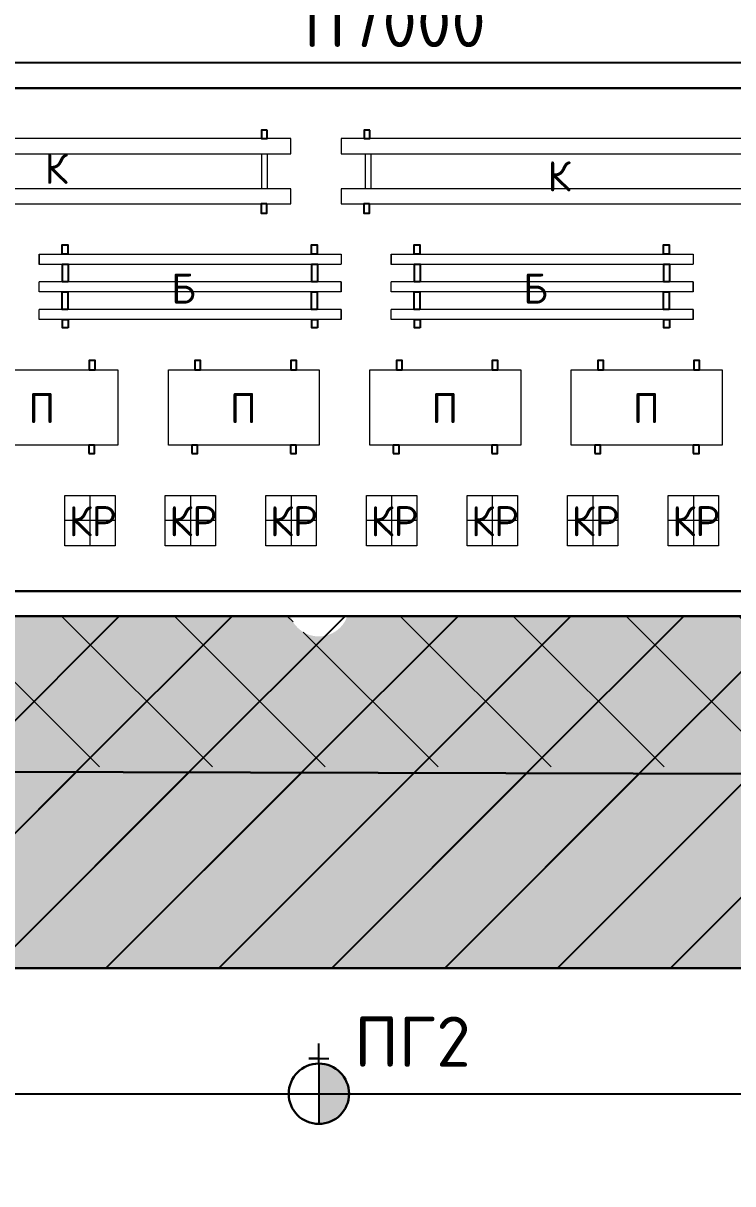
# Model space of a CAD drawing. Header units: millimetres. Extents: x -782 to 10910, y 3841 to 13237.
# Drawn here: x -503.58 to -475.37, y 4448.23 to 4494.4 of the extents above; entities that cross this region are included whole.
import ezdxf

# ---------------------------------------------------------------- set-up
doc = ezdxf.new("R2010")
doc.units = ezdxf.units.MM
doc.layers.add('1', color=7, linetype='Continuous')
doc.layers.add('желтый', color=2, linetype='Continuous', lineweight=30)
doc.styles.add('2.5', font='isocpeur.ttf', dxfattribs={"height": 2})
doc.styles.add('Isocpeur', font='isocpeur.ttf')
doc.dimstyles.new('М500 стройгенп', dxfattribs={"dimtxt": 2, "dimasz": 2, "dimexe": 1.25, "dimexo": 0.625, "dimtad": 1, "dimlfac": 500, "dimtxsty": '2.5', "dimblk": 'ARCHTICK', "dimcen": 2.5, "dimadec": 0, "dimazin": 0, "dimtfac": 1, "dimtmove": 0, "dimatfit": 3, "dimfxl": 1, "dimarcsym": 0})
pattern_1 = [(49.99999999999999, (0, 0), (4.5546167249001, -0.3984771384725772), [0.4762500000000001, -5.23875]), (355, (0, 0), (-0.8810855356242335, 4.776421130975879), [0.381, -4.19101460425]), (100.4514447, (0.379550175, -0.0332063375), (3.673531177258832, 4.377943797804877), [0.40475022, -4.452256114999999]), (46.18420000000002, (0, 1.27), (6.776976022303248, -1.051058198318179), [0.7143749999999999, -7.858124999999999]), (96.63555760999996, (0.5647475000000001, 1.1824125), (5.935103351287576, 6.185653114943038), [0.6071255785, -6.678390204]), (351.1841511700001, (0, 1.27), (5.935103351624426, 6.185653114638317), [0.5714991767500001, -6.286493298]), (21, (0.635, 0.9525000000000001), (3.790359781728312, -2.55662995467719), [0.4762500000000001, -5.23875]), (326.0000000000001, (0.635, 0.9525000000000001), (1.545050708691177, 4.604699153057981), [0.381, -4.191]), (71.45144499999999, (0.950863315, 0.7394475025), (5.335410481967904, 2.048069222147631), [0.40475022, -4.45224844]), (37.50000000000001, (0, 0), (0.07721508126479543, 2.113875971828828), [0, -4.1402, 0, -4.2545, 0, -4.206875]), (7.499999999999999, (0, 0), (1.670491562757644, 2.504514370452988), [0, -2.4257, 0, -4.04495, 0, -1.603375]), (327.5, (-1.41605, 0), (3.389764879171785, -0.1432185998168361), [0, -1.5875, 0, -4.953, 0, -6.57225]), (317.5, (-2.05105, 0), (3.703229534650451, 0.6356622758333258), [0, -2.06375, 0, -3.2893, 0, -4.66725])]
pattern_2 = [(45, (0, 0), (-2.245064030267288, 2.245064030267288), [])]

# ---------------------------------------------------------------- blocks, each defined once
blk = doc.blocks.new('_ArchTick')
at = {"color": 0, "linetype": 'ByBlock', "const_width": 0.15}
blk.add_lwpolyline([(-0.5, -0.5), (0.5, 0.5)], dxfattribs=at)
blk = doc.blocks.new('*D220')
at = {"color": 0, "lineweight": -2, "transparency": 16777216}
for p, q in [((-605.9461032466988, 4508.682408190056), (-605.9461032466988, 4491.572598708639)), ((-371.9461032466988, 4508.682408190056), (-371.9461032466988, 4491.572598708639)), ((-371.9461032466988, 4492.822598708639), (-605.9461032466988, 4492.822598708639))]:
    blk.add_line(p, q, dxfattribs=at)
at = {"layer": 'Defpoints', "color": 0, "lineweight": 25, "transparency": 16777216}
for p in [(-605.9461032466988, 4509.307408190056), (-371.9461032466988, 4509.307408190056), (-605.9461032466988, 4492.822598708639)]:
    blk.add_point(p, dxfattribs=at)
at = {"color": 0, "lineweight": -2, "transparency": 16777216, "xscale": 2, "yscale": 2, "zscale": 2, "rotation": 180}
blk.add_blockref('_ArchTick', (-605.9461032466988, 4492.822598708639), dxfattribs=at)
at = {"color": 0, "lineweight": -2, "transparency": 16777216, "xscale": 2, "yscale": 2, "zscale": 2}
blk.add_blockref('_ArchTick', (-371.9461032466988, 4492.822598708639), dxfattribs=at)
at = {"color": 0, "lineweight": 25, "transparency": 16777216, "insert": (-488.9461032466988, 4494.447598708639), "char_height": 2, "attachment_point": 5, "style": '2.5'}
blk.add_mtext('117000', dxfattribs=at)

msp = doc.modelspace()

# ---------------------------------------------------------------- hatches: boundary and pattern name
at = {"lineweight": 20}
h = msp.add_hatch(dxfattribs=at)
h.set_pattern_fill('AR-CONC', color=256, scale=0.02)
h.set_pattern_definition([(49.99999999999999, (-2824.641009548097, 1373.797206968949), (3.64369337992008, -0.3187817107780617), [0.381, -4.191000000000001]), (355, (-2824.641009548097, 1373.797206968949), (-0.7048684284993868, 3.821136904780703), [0.3048, -3.3528116834]), (100.4514447, (-2824.337369408097, 1373.77064189895), (2.938824941807066, 3.502355038243902), [0.3238001759999999, -3.561804891999999]), (46.18420000000002, (-2824.641009548097, 1374.81320696895), (5.421580817842599, -0.8408465586545429), [0.5714999999999995, -6.286499999999996]), (96.63555760999994, (-2824.189211548097, 1374.743136968949), (4.74808268103006, 4.948522491954431), [0.4857004628, -5.3427121632]), (351.1841511700001, (-2824.641009548097, 1374.81320696895), (4.74808268129954, 4.948522491710653), [0.4571993414, -5.0291946384]), (21, (-2824.133009548097, 1374.55920696895), (3.03228782538265, -2.045303963741752), [0.381, -4.191000000000001]), (326.0000000000001, (-2824.133009548097, 1374.55920696895), (1.236040566952942, 3.683759322446385), [0.3048, -3.3528]), (71.45144499999999, (-2823.880318896097, 1374.38876497095), (4.268328385574323, 1.638455377718105), [0.3238001760000001, -3.561798752]), (37.50000000000001, (-2824.641009548097, 1373.797206968949), (0.06177206501183633, 1.691100777463062), [0, -3.31216, 0, -3.4036, 0, -3.3655]), (7.499999999999999, (-2824.641009548097, 1373.797206968949), (1.336393250206115, 2.00361149636239), [0, -1.94056, 0, -3.23596, 0, -1.2827]), (327.5, (-2825.773849548097, 1373.797206968949), (2.711811903337428, -0.1145748798534689), [0, -1.27, 0, -3.9624, 0, -5.2578]), (317.5, (-2826.281849548097, 1373.797206968949), (2.962583627720361, 0.5085298206666606), [0, -1.651, 0, -2.63144, 0, -3.7338])])
h.paths.add_polyline_path([(-337.744899200789, 4468.596323463042), (-338.7448992007899, 4468.596323463042), (-338.7448992007903, 4472.596313463042), (-337.744899200789, 4472.596313463042), (-337.744899200789, 4474.596313463042), (-338.7448992007903, 4474.596313463042), (-338.7448992007903, 4478.596303463042), (-337.744899200789, 4478.596303463042), (-337.744899200789, 4480.596303463042), (-338.7448992007903, 4480.596303463042), (-338.7448992007908, 4484.596293463031), (-337.7448992007771, 4484.596293463031), (-337.7448992007771, 4486.596293463031), (-338.7448992007908, 4486.596293463031), (-338.7448992007908, 4489.956282064501), (-337.7448992007771, 4489.956282064501), (-337.7448992007771, 4491.956282064501), (-338.7448992007908, 4491.956282064501), (-338.7448992007912, 4495.793482460496), (-340.7448992007912, 4495.793482460496), (-340.7448992007899, 4468.596323463042), (-359.4551673197425, 4468.596323463042), (-359.455167319742, 4475.206588532193), (-340.7448992007903, 4475.206588532194), (-340.7448992007903, 4477.206588532194), (-343.2551943240755, 4477.206588532194), (-343.2551943240755, 4478.206473351014), (-345.2551943240755, 4478.206529994221), (-345.2551943240755, 4477.206588532194), (-348.6551853197439, 4477.206588532194), (-348.6551853197439, 4478.206588532194), (-350.6551853197439, 4478.206588532193), (-350.6551853197439, 4477.206588532194), (-354.0551763197423, 4477.206588532193), (-354.0551763197423, 4478.206588532194), (-356.0551763197423, 4478.206588532194), (-356.0551763197423, 4477.206588532193), (-359.455167319742, 4477.206588532193), (-359.455167319742, 4478.206588532193), (-361.455167319742, 4478.206588532193), (-361.455167319742, 4477.206588532193), (-361.455167319742, 4475.206588532193), (-361.455167319742, 4463.807408190056), (-359.455167319742, 4463.807408190056), (-359.4551673197425, 4466.596323463042), (-340.7448992007899, 4466.596323463042), (-340.7448992007899, 4463.807408190056), (-338.7448992007899, 4463.807408190056), (-338.7448992007899, 4466.596323463042), (-337.744899200789, 4466.596323463042)])
h.paths.add_polyline_path([(-338.7448992007912, 4498.006403591809), (-341.4909599919706, 4498.006403591809), (-341.4909599919706, 4500.743700538653), (-343.4909599919711, 4500.743700538653), (-343.4909599919711, 4496.006403591809), (-340.7448992007912, 4496.006403591809), (-340.7448992007912, 4495.793482460496), (-338.7448992007912, 4495.793482460496)])
h.paths.add_polyline_path([(-341.4909599919706, 4504.334467024491), (-343.4909599919711, 4504.334467024491), (-343.4909599919711, 4500.743700538653), (-341.4909599919706, 4500.743700538653)])
h.paths.add_polyline_path([(-341.4909599919702, 4553.676008252609), (-338.353465988454, 4553.676008252609), (-338.353465988454, 4555.676008252609), (-341.4909599919702, 4555.676008252609), (-341.4909599919702, 4567.030776290652), (-343.4909599919711, 4565.437244355161), (-343.4909599919706, 4546.891012350952), (-344.4909599919706, 4546.891012350952), (-344.4909599919706, 4544.891012350952), (-343.4909599919706, 4544.891012350952), (-343.4909599919706, 4541.116710070761), (-344.4909599919711, 4541.116710070761), (-344.490959991972, 4539.633112716452), (-344.4909599919715, 4539.116710070761), (-343.4909599919706, 4539.116710070761), (-343.4909599919706, 4535.361404348929), (-344.4909599919711, 4535.361404348929), (-344.490959991972, 4534.033122049786), (-344.4909599919715, 4533.361404348929), (-343.4909599919706, 4533.361404348929), (-343.4909599919711, 4504.334467024491), (-341.4909599919706, 4504.334467024491)])
h.paths.add_polyline_path([(-341.4909599919702, 4601.517203435158), (-343.4909599919711, 4601.517203435158), (-343.4909599919711, 4599.526434282654), (-341.4909599919702, 4599.526434282654)])
h.paths.add_polyline_path([(-341.4909599919702, 4603.507972587664), (-343.4909599919711, 4603.507972587664), (-343.4909599919711, 4601.517203435158), (-341.4909599919702, 4601.517203435158)])
h.paths.add_polyline_path([(-341.4909599919702, 4631.097874339926), (-343.4909599919706, 4630.686293392466), (-343.4909599919711, 4603.507972587664), (-341.4909599919702, 4603.507972587664)])
h.paths.add_polyline_path([(-490.9550517873527, 4471.532160681585), (-487.9550567873525, 4471.532160681585), (-487.9550567873525, 4474.412155881584), (-490.9550517873527, 4474.412155881584)], flags=9)
h.paths.add_polyline_path([(-493.9975630162967, 4661.748557650653), (-490.7575684162966, 4661.748557650653), (-490.7575684162966, 4664.628552850653), (-493.9975630162967, 4664.628552850653)], flags=9)
h.paths.add_polyline_path([(-620.1934095850224, 4666.092173083482), (-616.9534149850224, 4666.092173083482), (-616.9534149850224, 4668.972168283481), (-620.1934095850224, 4668.972168283481)], flags=9)
h.paths.add_polyline_path([(-620.2534094850225, 4471.532160681585), (-616.8934150850223, 4471.532160681585), (-616.8934150850223, 4474.412155881584), (-620.2534094850225, 4474.412155881584)], flags=9)
h.paths.add_polyline_path([(-380.0738510333917, 4471.532160681585), (-376.8338564333917, 4471.532160681585), (-376.8338564333917, 4474.412155881584), (-380.0738510333917, 4474.412155881584)], flags=9)
h.paths.add_polyline_path([(-360.5381702346881, 4666.09217308348), (-357.538175234688, 4666.09217308348), (-357.538175234688, 4668.972168283481), (-360.5381702346881, 4668.972168283481)], flags=9)
h.paths.add_polyline_path([(-333.7321013837818, 4498.708907009521), (-329.532101383782, 4498.708907009521), (-329.532101383782, 4503.508907009521), (-333.7321013837818, 4503.508907009521)], flags=9)
h.paths.add_polyline_path([(-333.8023760966489, 4502.764583261403), (-329.6023760966491, 4502.764583261403), (-329.6023760966491, 4507.564583261404), (-333.8023760966489, 4507.564583261404)], flags=9)
h.paths.add_polyline_path([(-643.3492877575077, 4561.64560664805), (-638.3292877575077, 4561.64560664805), (-638.3292877575077, 4567.258939981384), (-643.3492877575077, 4567.258939981384)], flags=9)
h.paths.add_polyline_path([(-486.2005165114274, 4700.863403056796), (-481.1805165114274, 4700.863403056796), (-481.1805165114274, 4706.47673639013), (-486.2005165114274, 4706.47673639013)], flags=9)
h.paths.add_polyline_path([(-335.2745039221131, 4596.387526070229), (-332.0745039221133, 4596.387526070229), (-332.0745039221133, 4601.187526070229), (-335.2745039221131, 4601.187526070229)], flags=9)
h.paths.add_polyline_path([(-334.9636640776334, 4599.344781493982), (-332.3636640776335, 4599.344781493982), (-332.3636640776335, 4604.144781493982), (-334.9636640776334, 4604.144781493982)], flags=9)
h.paths.add_polyline_path([(-335.1103743532549, 4602.258114294959), (-332.510374353255, 4602.258114294959), (-332.510374353255, 4607.05811429496), (-335.1103743532549, 4607.05811429496)], flags=9)
h.paths.add_polyline_path([(-355.6528883259753, 4539.547873998845), (-352.292893925975, 4539.547873998845), (-352.292893925975, 4542.427869198844), (-355.6528883259753, 4542.427869198844)], flags=9)
h.paths.add_polyline_path([(-355.6528883259753, 4499.41664880674), (-352.1728941259748, 4499.41664880674), (-352.1728941259748, 4502.296644006739), (-355.6528883259753, 4502.296644006739)], flags=9)
h.paths.add_polyline_path([(-324.2622434821687, 4499.41664880674), (-320.9022490821685, 4499.41664880674), (-320.9022490821685, 4502.296644006739), (-324.2622434821687, 4502.296644006739)], flags=9)
h.paths.add_polyline_path([(-365.9109751016199, 4686.257033319463), (-363.8709785016199, 4686.257033319463), (-363.8709785016199, 4689.137028519463), (-365.9109751016199, 4689.137028519463)], flags=9)
h.paths.add_polyline_path([(-332.1623434412627, 4580.084993379301), (-330.1223468412627, 4580.084993379301), (-330.1223468412627, 4582.964988579301), (-332.1623434412627, 4582.964988579301)], flags=9)
h.paths.add_polyline_path([(-332.5936842955866, 4542.584175948396), (-330.5536876955866, 4542.584175948396), (-330.5536876955866, 4545.464171148396), (-332.5936842955866, 4545.464171148396)], flags=9)
h.paths.add_polyline_path([(-351.1720471743147, 4482.983544519234), (-349.6120497743145, 4482.983544519234), (-349.6120497743145, 4485.863539719234), (-351.1720471743147, 4485.863539719234)], flags=25)
h.paths.add_polyline_path([(-361.5911253774079, 4483.287257574487), (-360.151127777408, 4483.287257574487), (-360.151127777408, 4486.167252774487), (-361.5911253774079, 4486.167252774487)], flags=9)
h.paths.add_polyline_path([(-356.5720381743131, 4482.983544519235), (-355.0120407743129, 4482.983544519235), (-355.0120407743129, 4485.863539719234), (-356.5720381743131, 4485.863539719234)], flags=25)
h.paths.add_polyline_path([(-339.2713147108634, 4655.758473545085), (-337.4713177108633, 4655.758473545085), (-337.4713177108633, 4658.638468745085), (-339.2713147108634, 4658.638468745085)], flags=9)
h.paths.add_polyline_path([(-332.6080814082402, 4489.943755452257), (-331.1680838082402, 4489.943755452257), (-331.1680838082402, 4492.823750652257), (-332.6080814082402, 4492.823750652257)], flags=9)
h.paths.add_polyline_path([(-344.5813127820643, 4683.141551647899), (-342.4213163820641, 4683.141551647899), (-342.4213163820641, 4686.021546847899), (-344.5813127820643, 4686.021546847899)], flags=9)
h.paths.add_polyline_path([(-350.7032414909786, 4567.302177413347), (-348.6632448909786, 4567.302177413347), (-348.6632448909786, 4570.182172613347), (-350.7032414909786, 4570.182172613347)], flags=9)
h.paths.add_polyline_path([(-354.8396805631905, 4687.502940504423), (-352.7996839631905, 4687.502940504423), (-352.7996839631905, 4690.382935704423), (-354.8396805631905, 4690.382935704423)], flags=9)
h.paths.add_polyline_path([(-347.9579866138947, 4533.876223648764), (-346.5179890138947, 4533.876223648764), (-346.5179890138947, 4536.756218848763), (-347.9579866138947, 4536.756218848763)], flags=9)
h.paths.add_polyline_path([(-332.0159663741615, 4467.071118774324), (-330.8159683741615, 4467.071118774324), (-330.8159683741615, 4469.951113974324), (-332.0159663741615, 4469.951113974324)], flags=9)
h.paths.add_polyline_path([(-338.2864792661258, 4641.968859501088), (-336.8464816661258, 4641.968859501088), (-336.8464816661258, 4644.848854701087), (-338.2864792661258, 4644.848854701087)], flags=9)
h.paths.add_polyline_path([(-352.9014989987068, 4656.072448468443), (-350.8615023987068, 4656.072448468443), (-350.8615023987068, 4658.952443668442), (-352.9014989987068, 4658.952443668442)], flags=9)
h.paths.add_polyline_path([(-352.7401610300003, 4639.788182687556), (-350.7001644300003, 4639.788182687556), (-350.7001644300003, 4642.668177887557), (-352.7401610300003, 4642.668177887557)], flags=9)
h.paths.add_polyline_path([(-352.6627993136822, 4650.84083769897), (-351.2228017136822, 4650.84083769897), (-351.2228017136822, 4653.72083289897), (-352.6627993136822, 4653.72083289897)], flags=9)
h.paths.add_polyline_path([(-340.8661378500706, 4448.225574234113), (-339.4261402500706, 4448.225574234113), (-339.4261402500706, 4451.105569434114), (-340.8661378500706, 4451.105569434114)], flags=9)
h.paths.add_polyline_path([(-332.2468979306018, 4479.155218064636), (-331.0468999306017, 4479.155218064636), (-331.0468999306017, 4482.035213264635), (-332.2468979306018, 4482.035213264635)], flags=9)
h.paths.add_polyline_path([(-332.0159663741615, 4473.071108774324), (-330.8159683741615, 4473.071108774324), (-330.8159683741615, 4475.951103974324), (-332.0159663741615, 4475.951103974324)], flags=9)
h.paths.add_polyline_path([(-332.6080814082402, 4484.543764452258), (-331.1680838082402, 4484.543764452258), (-331.1680838082402, 4487.423759652258), (-332.6080814082402, 4487.423759652258)], flags=9)
h.paths.add_polyline_path([(-345.8245699332797, 4483.643858072292), (-343.7845733332797, 4483.643858072292), (-343.7845733332797, 4486.523853272292), (-345.8245699332797, 4486.523853272292)], flags=25)
h.paths.add_polyline_path([(-347.9579866138947, 4545.076204982097), (-346.5179890138947, 4545.076204982097), (-346.5179890138947, 4547.956200182096), (-347.9579866138947, 4547.956200182096)], flags=9)
h.paths.add_polyline_path([(-347.9579866138947, 4539.476214315429), (-346.5179890138947, 4539.476214315429), (-346.5179890138947, 4542.35620951543), (-347.9579866138947, 4542.35620951543)], flags=9)
h.paths.add_polyline_path([(-343.4909599919711, 4599.526434282654), (-343.4909599919711, 4565.437244355161), (-341.4909599919702, 4567.030776290652), (-341.4909599919702, 4599.526434282654)])
at = {"lineweight": 25}
h = msp.add_hatch(dxfattribs=at)
h.set_pattern_fill('ANSI31', color=256)
h.set_pattern_definition(pattern_2)
h.paths.add_polyline_path([(-368.1916605622629, 4463.807408190056), (-373.7283456431924, 4463.807408190056), (-373.7283456431924, 4456.807408190056), (-369.1486209624317, 4456.807408190056)])
h.paths.add_polyline_path([(-395.838756261034, 4466.392731784093), (-395.5253050714422, 4468.691212416879, -0.03353100449884384), (-397.9461032466988, 4470.807408190054), (-579.9461032466959, 4470.807408190056, -0.03354647398957142), (-582.3680811724714, 4468.69031315512), (-582.0539722303693, 4466.392660510007, -0.4545915318646008), (-580.2372572263979, 4464.807408190056), (-397.6549492670002, 4464.807408190056, -0.4544922049375328)])
h.paths.add_polyline_path([(-369.7486673675742, 4685.053568050414), (-370.8281433262089, 4685.160867044788, -0.09732023512879193), (-378.9988944096926, 4680.813979056153), (-608.7435808536252, 4680.807442403994), (-609.8387670837255, 4672.796344338337, -0.0717378835690952), (-603.0621590627513, 4673.80712758524), (-596.9166659951694, 4673.836845441572, -0.1642697527778018), (-582.3680811724723, 4668.924503224986), (-582.053972230369, 4671.222155870106, -0.374956443914206), (-583.4372518930646, 4672.807408190056, -1), (-580.2372572263979, 4672.807408190056), (-397.6549492670002, 4672.807408190056, -1), (-394.4549546003336, 4672.807408190056, -0.3814580014088506), (-395.874354523561, 4671.217635866062), (-395.5563859935843, 4668.870433779938, -0.1647039980502067), (-380.9755404982268, 4673.807408190056), (-368.2251833268003, 4673.807408190056)])
h.paths.add_polyline_path([(-603.6966593037396, 4674.934966363061, -1), (-603.376659837073, 4674.934966363061, -1)], flags=16)
h.paths.add_polyline_path([(-395.874354523561, 4671.217635866062, -0.4477457859452423), (-397.6549492670002, 4672.807408190056), (-580.2372572263979, 4672.807408190056, -0.4545915318644101), (-582.053972230369, 4671.222155870106), (-582.3680811724723, 4668.924503224986, -0.03354647398949227), (-579.9461032467013, 4666.807408190056), (-397.9161832747109, 4666.807838252838, -0.0326823463613555), (-395.5563859935843, 4668.870433779938)])
h.paths.add_polyline_path([(-468.0713087692749, 4672.209808102666), (-468.0713087692749, 4678.809808102666), (-472.8713087692749, 4678.809808102666), (-472.8713087692749, 4672.209808102666)], flags=24)
h.paths.add_polyline_path([(-468.0713087692749, 4664.861306282694), (-468.0713087692749, 4671.461306282695), (-472.8713087692749, 4671.461306282695), (-472.8713087692749, 4664.861306282694)], flags=9)
h.paths.add_polyline_path([(-568.0089493118123, 4665.132408190056), (-561.8089493118123, 4665.132408190056), (-561.8089493118123, 4669.932408190056), (-568.0089493118123, 4669.932408190056)], flags=9)
at = {"lineweight": 20}
h = msp.add_hatch(dxfattribs=at)
h.set_pattern_fill('AR-CONC', color=256, scale=0.025)
h.set_pattern_definition(pattern_1)
h.paths.add_polyline_path([(-316.3534659884531, 4463.807408190056), (-368.1916605622628, 4463.807408190056), (-369.1486209624318, 4456.807408190056), (-316.3534659884531, 4456.807408190056)])
edge = h.paths.add_edge_path()
edge.add_line((-368.1916605622628, 4463.807408190056), (-387.0371433851274, 4463.807408190055))
edge.add_arc((-387.0371433851278, 4475.807794280153), 12.00038609009789, 223.8666246052217, 270.0000000000019, ccw=False)
edge.add_line((-395.6888805779704, 4467.491742942084), (-395.8387562610337, 4466.392731784093))
edge.add_arc((-396.0549519336673, 4464.807408190057), 1.599997333333696, 0, 82.23429528159272, ccw=False)
edge.add_arc((-396.0549519336669, 4464.807408190056), 1.599997333333249, -180, 3.26281224261038e-11, ccw=False)
edge.add_line((-397.6549492670001, 4464.807408190056), (-580.237257226398, 4464.807408190056))
edge.add_arc((-581.8372545597313, 4464.807408190056), 1.599997333333249, -180.00000000003251, 0, ccw=False)
edge.add_arc((-581.8372545597312, 4464.807408190057), 1.599997333333363, 97.78457086961703, 180, ccw=False)
edge.add_line((-582.0539722303693, 4466.392660510007), (-582.2041141804307, 4467.490922935752))
edge.add_arc((-590.8550631082702, 4475.807794280155), 12.00038609009884, 269.9999999999995, 316.12794468862, ccw=False)
edge.add_line((-590.8550631082703, 4463.807408190056), (-609.7005459311349, 4463.807408190056))
edge.add_line((-609.7005459311349, 4463.807408190056), (-608.7435855309664, 4456.807408190056))
edge.add_line((-608.7435855309664, 4456.807408190056), (-369.1486209624318, 4456.807408190056))
edge.add_line((-369.1486209624318, 4456.807408190056), (-368.1916605622628, 4463.807408190056))
edge = h.paths.add_edge_path()
edge.add_arc((-387.0371433851281, 4475.807794280154), 12.00038609009829, 204.6255012376261, 223.866624605226, ccw=False)
edge.add_line((-397.9461032466988, 4470.807408190054), (-490.6938527047178, 4470.807408190055))
edge.add_arc((-491.8277452490292, 4471.200196807455), 1.199997999999974, 199.1064572786452, 340.89354272135483, ccw=False)
edge.add_line((-492.9616377933407, 4470.807408190055), (-579.9461032466988, 4470.807408190056))
edge.add_arc((-590.8550631082711, 4475.807794280154), 12.00038609009891, 316.12794468862614, 335.37449876238486, ccw=False)
edge.add_line((-582.2041141804307, 4467.490922935752), (-582.0539722303693, 4466.392660510007))
edge.add_arc((-581.8372545597322, 4464.807408190056), 1.599997333334146, 0, 97.78457086957633, ccw=False)
edge.add_line((-580.237257226398, 4464.807408190056), (-397.6549492670001, 4464.807408190056))
edge.add_arc((-396.0549519336665, 4464.807408190057), 1.59999733333359, 82.23429528161893, 180.0000000000326, ccw=False)
edge.add_line((-395.8387562610337, 4466.392731784093), (-395.6888805779704, 4467.491742942084))
edge = h.paths.add_edge_path()
edge.add_line((-369.1734526398668, 4680.807408190056), (-608.7435855309659, 4680.807408190056))
edge.add_line((-608.7435855309659, 4680.807408190056), (-609.7005459311345, 4673.807408190056))
edge.add_line((-609.7005459311345, 4673.807408190056), (-590.8550631082703, 4673.807408190056))
edge.add_arc((-590.8550631082702, 4661.807022099957), 12.0003860900988, 43.872055311379995, 90.00000000000051, ccw=False)
edge.add_line((-582.2041141804307, 4670.12389344436), (-582.0539722303693, 4671.222155870106))
edge.add_arc((-581.8372545597312, 4672.807408190056), 1.599997333333383, 180, 262.215429130383, ccw=False)
edge.add_arc((-581.8372545597313, 4672.807408190056), 1.599997333333249, 0, 180, ccw=False)
edge.add_line((-580.237257226398, 4672.807408190056), (-397.6549492670001, 4672.807408190056))
edge.add_arc((-396.0549519336669, 4672.807408190056), 1.599997333333249, 0, 180, ccw=False)
edge.add_arc((-396.0549519336672, 4672.807408190056), 1.59999733333359, -83.51900906518682, 0, ccw=False)
edge.add_line((-395.8743545235611, 4671.217635866062), (-395.5563859935843, 4668.870433779938))
edge.add_arc((-336.1146253661768, 4576.116626215895), 110.1662004614554, 117.53133097450839, 122.65399106846729, ccw=False)
edge.add_line((-387.0371433851274, 4673.807408190057), (-368.2251833268001, 4673.807408190056))
edge.add_line((-368.2251833268001, 4673.807408190056), (-369.1734526398668, 4680.807408190056))
edge = h.paths.add_edge_path()
edge.add_line((-608.7435855309659, 4680.807408190056), (-617.9944806539261, 4680.807408190056))
edge.add_line((-617.9944806539261, 4680.807408190056), (-617.9903672835039, 4673.414839278554))
edge.add_arc((-614.9461032467007, 4661.807408190056), 11.99999999999999, 89.99999999999142, 104.69589656606999, ccw=False)
edge.add_line((-614.9461032466988, 4673.807408190056), (-609.7005459311345, 4673.807408190056))
edge.add_line((-609.7005459311345, 4673.807408190056), (-608.7435855309659, 4680.807408190056))
edge = h.paths.add_edge_path()
edge.add_line((-395.5563859935843, 4668.870433779938), (-395.8743545235611, 4671.217635866062))
edge.add_arc((-396.0549519336666, 4672.807408190056), 1.59999733333354, 180, 276.480990934791, ccw=False)
edge.add_line((-397.6549492670001, 4672.807408190056), (-580.237257226398, 4672.807408190056))
edge.add_arc((-581.8372545597306, 4672.807408190055), 1.599997333332567, -97.78457086964158, 3.26281224261038e-11, ccw=False)
edge.add_line((-582.0539722303693, 4671.222155870106), (-582.2041141804307, 4670.12389344436))
edge.add_arc((-590.8550631082711, 4661.807022099958), 12.00038609009887, 24.625501237615197, 43.87205531137391, ccw=False)
edge.add_line((-579.9461032466988, 4666.807408190056), (-495.3362340621907, 4666.807408190057))
edge.add_arc((-494.7502566779731, 4665.760209209352), 1.199997999999775, 60.77008879751702, 119.22991120248301, ccw=False)
edge.add_line((-494.1642792937555, 4666.807408190057), (-397.9461032466988, 4666.807408190058))
edge.add_arc((-395.8058361411876, 4666.743801775387), 2.141212053702449, 83.3098781517865, 178.2977326767353, ccw=False)
h.paths.add_polyline_path([(-493.9975630162967, 4666.092173083482), (-490.7575684162966, 4666.092173083482), (-490.7575684162966, 4666.807408190057), (-493.9975630162967, 4666.807408190057)])
h.paths.add_polyline_path([(-368.2251833268001, 4673.807408190056), (-316.3534659884535, 4673.807408190056), (-316.3534659884535, 4680.807408190056), (-369.1734526398668, 4680.807408190056)])
edge = h.paths.add_edge_path()
edge.add_arc((-609.9461032466985, 4656.807408190055), 24.0000000000004, 109.5918062684614, 179.9999999999978)
edge.add_line((-633.9461032466988, 4656.807408190056), (-633.9461032466984, 4480.807408190052))
edge.add_arc((-609.9461032467011, 4480.807408190051), 23.99999999999727, 179.9999999999978, 270.0000000000054)
edge.add_line((-609.9461032466988, 4456.807408190054), (-608.7435855309664, 4456.807408190056))
edge.add_line((-608.7435855309664, 4456.807408190056), (-609.7005459311349, 4463.807408190056))
edge.add_line((-609.7005459311349, 4463.807408190056), (-614.9461032466988, 4463.807408190056))
edge.add_arc((-637.9166659951774, 4452.836845441578), 25.45584412271741, 25.52877936551009, 64.47122063448796)
edge.add_line((-626.9461032466984, 4475.807408190056), (-626.9461032466988, 4661.807408190057))
edge.add_arc((-614.9461032467029, 4661.807408190058), 11.99999999999591, 104.6958965660634, 180.0000000000043, ccw=False)
edge.add_line((-617.9903672835038, 4673.414839278552), (-617.9937075255318, 4679.417938156673))
at = {"lineweight": 25}
h = msp.add_hatch(dxfattribs=at)
h.set_pattern_fill('AR-CONC', color=256, scale=0.025)
h.set_pattern_definition(pattern_1)
h.paths.add_polyline_path([(-583.4372518930646, 4464.807408190057, -0.3749564439141822), (-582.0539722303693, 4466.392660510007), (-582.2041141804308, 4467.490922935752, -0.204033737675322), (-590.8550631082705, 4463.807408190056), (-602.9461032466988, 4463.807408190056, -0.07295313050703632), (-609.8387670837262, 4464.818472041775), (-608.7435855309665, 4456.807408190056), (-375.2283456431924, 4456.807408190056), (-375.2283456431924, 4463.807408190056), (-387.0371433851275, 4463.807408190055, -0.07788613496386315), (-390.7084414081945, 4464.382784996251), (-394.4599769532101, 4464.680734284335, -0.961137780494143), (-397.6549492670002, 4464.807408190056), (-580.2372572263979, 4464.807408190056, -1)])
h.paths.add_polyline_path([(-633.514712618641, 4548.873557491696), (-626.914712618641, 4548.873557491696), (-626.914712618641, 4553.673557491697), (-633.514712618641, 4553.673557491697)], flags=24)
h.paths.add_polyline_path([(-632.0211032466989, 4479.706117698785), (-625.4211032466989, 4479.706117698785), (-625.4211032466989, 4484.506117698786), (-632.0211032466989, 4484.506117698786)], flags=24)
h.paths.add_polyline_path([(-634.1330646529047, 4600.84393683831), (-630.4430708029047, 4600.84393683831), (-630.4430708029047, 4605.163929638309), (-634.1330646529047, 4605.163929638309)], flags=9)
h.paths.add_polyline_path([(-468.0713087692749, 4457.905008277443), (-468.0713087692749, 4464.505008277443), (-472.8713087692749, 4464.505008277443), (-472.8713087692749, 4457.905008277443)], flags=24)
edge = h.paths.add_edge_path()
edge.add_arc((-609.9461032467025, 4656.807408190058), 23.99999999999636, 109.5916018314281, 180)
edge.add_line((-633.9461032466988, 4656.807408190056), (-633.9461032466988, 4480.807408190055))
edge.add_arc((-609.9461032466982, 4480.807408190055), 24.00000000000068, 180, 269.9999999999984)
edge.add_line((-609.9461032466988, 4456.807408190054), (-608.7435855309662, 4456.807408190055))
edge.add_line((-608.7435855309662, 4456.807408190055), (-609.7005459311349, 4463.807408190056))
edge.add_line((-609.7005459311349, 4463.807408190056), (-609.838767083726, 4464.818472041775))
edge.add_arc((-602.946103246698, 4487.807408190057), 24.00000000000118, 180.0000000000022, 253.3099412232823, ccw=False)
edge.add_line((-626.9461032466988, 4487.807408190056), (-626.9461032466988, 4661.807408190056))
edge.add_arc((-614.9461032466974, 4661.807408190056), 12.00000000000148, 104.695371507521, 180, ccw=False)
edge.add_line((-617.9902609128695, 4673.414867175705), (-617.9936268488677, 4679.417966871179))
at = {"lineweight": 20}
h = msp.add_hatch(dxfattribs=at)
h.set_pattern_fill('ANSI31', color=256, angle=90)
h.set_pattern_definition([(135, (-2824.641009548097, 1373.797206968949), (-2.245064030267288, -2.245064030267288), [])])
h.paths.add_polyline_path([(-579.9461032466988, 4470.807408190056, -0.08417691247348844), (-582.2041141804307, 4467.490922935752), (-582.0539722303693, 4466.392660510007, -0.4545915318646024), (-580.237257226398, 4464.807408190056), (-397.6549492670001, 4464.807408190056, -0.4544922049375297), (-395.8387562610342, 4466.392731784093), (-395.6888805779704, 4467.491742942084, -0.0841530486918285), (-397.9461032466988, 4470.807408190054), (-490.6938527047178, 4470.807408190055, -0.7118923099456058), (-492.9616377933407, 4470.807408190055)])
h.paths.add_polyline_path([(-580.237257226398, 4672.807408190056, -0.4545915318645994), (-582.0539722303693, 4671.222155870106), (-582.2041141804307, 4670.12389344436, -0.08417691247348781), (-579.9461032466988, 4666.807408190056), (-495.3362340621907, 4666.807408190057, -0.2607592432923631), (-494.1642792937555, 4666.807408190057), (-397.9461032466984, 4666.807408190058, -0.08316455394183549), (-395.7214667589715, 4670.089038391293), (-395.8743545235611, 4671.217635866062, -0.4477457859452445), (-397.6549492670001, 4672.807408190056)])
h.paths.add_polyline_path([(-493.9951801482662, 4666.15256148437), (-488.5951801482661, 4666.15256148437), (-488.5951801482661, 4670.952561484371), (-493.9951801482662, 4670.952561484371)], flags=9)
h.paths.add_polyline_path([(-360.2905289353744, 4665.506475931948), (-355.2905289353744, 4665.506475931948), (-355.2905289353744, 4670.306475931948), (-360.2905289353744, 4670.306475931948)], flags=9)
at = {"lineweight": 25}
h = msp.add_hatch(dxfattribs=at)
h.set_pattern_fill('ANSI31', color=256)
h.set_pattern_definition(pattern_2)
h.paths.add_polyline_path([(-602.9461032466988, 4463.807408190056, -0.231549939259051), (-621.8965469257079, 4473.080538720657), (-623.5438092571276, 4461.031099352106, 0.1517332836218051), (-609.9461032466988, 4456.807408190055), (-375.2283456431924, 4456.807408190056), (-375.2283456431925, 4463.807408190056), (-382.1638676928111, 4463.807408190056, -0.1515930964163841), (-395.5253050714422, 4468.691212416879), (-395.838756261034, 4466.392731784093, -0.3750503393630281), (-394.4549546003335, 4464.807408190057, -0.8648688944112984), (-397.5884411640691, 4464.350897240665), (-589.9322015663248, 4464.816758935629, -0.05730170467234609), (-595.325776870934, 4463.830756658066, -0.1956968750888921), (-596.5310145070068, 4463.781069619197, -0.004017397512706301), (-596.9166659951782, 4463.777970938528)])
h.paths.add_polyline_path([(-468.0713087692749, 4457.905008277443), (-468.0713087692749, 4464.505008277443), (-472.8713087692749, 4464.505008277443), (-472.8713087692749, 4457.905008277443)], flags=24)
h = msp.add_hatch(dxfattribs=at)
h.set_pattern_fill('ANSI31', color=256)
h.set_pattern_definition(pattern_2)
h.paths.add_polyline_path([(-375.2283456431924, 4463.807408190056), (-382.1638676928111, 4463.807408190056, -0.1515930964163841), (-395.5253050714422, 4468.691212416879), (-395.838756261034, 4466.392731784093, -0.3750503393630304), (-394.4549546003336, 4464.807408190057, -1), (-397.6549492670002, 4464.807408190056), (-580.2372572263979, 4464.807408190056, -1), (-583.4372518930646, 4464.807408190057, -0.3749564439141833), (-582.0539722303693, 4466.392660510007), (-582.3680811724714, 4468.69031315512, -0.1642697527779234), (-596.9166659951779, 4463.777970938528), (-602.9461032466995, 4463.807408190056, -0.07295313050702944), (-609.8387670837262, 4464.818472041775), (-608.7435855309665, 4456.807408190056), (-375.2283456431924, 4456.807408190056)])
h = msp.add_hatch(color=256, dxfattribs=at)
h.dxf.hatch_style = 1
h.paths.add_polyline_path([(-490.6277472490292, 4451.807408190056, 0.414213562373095), (-491.8277452490292, 4453.007406190056), (-491.8277452490292, 4450.607410190056, 0.4142135623730951)])

# ---------------------------------------------------------------- linework, layer by layer
at = {"lineweight": 30}
for p, q in [((-579.9461032466988, 4491.807408190056), (-397.9461032466988, 4491.807408190056)), ((-397.9461032466988, 4471.807408190056), (-579.9461032466988, 4471.807408190056)), ((-397.9461032466988, 4470.807408190054), (-579.9461032466988, 4470.807408190056)), ((-589.9322015661226, 4464.816758935628), (-396.0517678438273, 4464.347175377081)), ((-609.9461032466988, 4456.807408190056), (-304.4982763895532, 4456.807408190056))]:
    msp.add_line(p, q, dxfattribs=at)
at = {"lineweight": 20}
for p, q in [((-492.9461032466988, 4489.807408190054), (-510.9461032466988, 4489.807408190055)), ((-492.9461032466988, 4489.207408190055), (-492.9461032466988, 4489.807408190054)), ((-472.9461032466988, 4489.807408190054), (-490.9461032466988, 4489.807408190054)), ((-490.9461032466988, 4489.807408190054), (-490.9461032466988, 4489.207408190054)), ((-510.9461032466988, 4489.207408190055), (-492.9461032466988, 4489.207408190055)), ((-494.1078015949174, 4489.207408190054), (-494.107801594917, 4487.807408190054)), ((-493.879964121094, 4489.207408190054), (-493.8799641210935, 4487.807408190054)), ((-490.9461032466988, 4489.207408190054), (-472.9461032466988, 4489.207408190054)), ((-489.9872630566188, 4489.207408190054), (-489.9872630566183, 4487.807408190054)), ((-489.7594255827953, 4489.207408190054), (-489.7594255827948, 4487.807408190054)), ((-492.9461032466988, 4487.807408190054), (-510.9461032466988, 4487.807408190054)), ((-492.9461032466988, 4487.207408190054), (-492.9461032466988, 4487.807408190054)), ((-472.9461032466988, 4487.807408190054), (-490.9461032466988, 4487.807408190054)), ((-490.9461032466988, 4487.807408190054), (-490.9461032466988, 4487.207408190054)), ((-510.9461032466988, 4487.207408190054), (-492.9461032466988, 4487.207408190054)), ((-490.9461032466988, 4487.207408190054), (-472.9461032466988, 4487.207408190054)), ((-502.9461032466988, 4485.207408190049), (-490.9461032466988, 4485.207408190049)), ((-502.9461032466988, 4484.793048836103), (-502.9461032466988, 4485.207408190049)), ((-502.9461032466988, 4485.207408190049), (-502.9461032466988, 4484.807408190049)), ((-490.9461032466988, 4485.207408190049), (-490.9461032466988, 4484.807408190049)), ((-488.9461032466988, 4485.207408190049), (-476.9461032466988, 4485.207408190049)), ((-488.9461032466988, 4484.793048836103), (-488.9461032466988, 4485.207408190049)), ((-488.9461032466988, 4485.207408190049), (-488.9461032466988, 4484.807408190049)), ((-476.9461032466988, 4485.207408190049), (-476.9461032466988, 4484.807408190049)), ((-502.9461032466988, 4484.807408190049), (-490.9461032466988, 4484.807408190049)), ((-488.9461032466988, 4484.807408190049), (-476.9461032466988, 4484.807408190049)), ((-502.9461032466988, 4483.707408190048), (-502.9461032466988, 4484.10740819005)), ((-490.9461032466988, 4484.10740819005), (-502.9461032466988, 4484.10740819005)), ((-490.9461032466988, 4484.10740819005), (-490.9461032466988, 4483.707408190049)), ((-490.9461032466988, 4483.707408190049), (-490.9461032466988, 4484.10740819005)), ((-488.9461032466988, 4483.707408190048), (-488.9461032466988, 4484.10740819005)), ((-476.9461032466988, 4484.10740819005), (-488.9461032466988, 4484.10740819005)), ((-476.9461032466988, 4484.10740819005), (-476.9461032466988, 4483.707408190049)), ((-476.9461032466988, 4483.707408190049), (-476.9461032466988, 4484.10740819005)), ((-490.9461032466988, 4483.707408190049), (-502.9461032466988, 4483.707408190048)), ((-476.9461032466988, 4483.707408190049), (-488.9461032466988, 4483.707408190048)), ((-502.9461032466988, 4482.607408190048), (-502.9461032466988, 4483.007408190049)), ((-490.9461032466988, 4483.007408190049), (-502.9461032466988, 4483.007408190049)), ((-490.9461032466988, 4483.007408190049), (-490.9461032466988, 4482.607408190049)), ((-490.9461032466988, 4482.607408190049), (-490.9461032466988, 4483.007408190049)), ((-488.9461032466988, 4482.607408190048), (-488.9461032466988, 4483.007408190049)), ((-476.9461032466988, 4483.007408190049), (-488.9461032466988, 4483.007408190049)), ((-476.9461032466988, 4483.007408190049), (-476.9461032466988, 4482.607408190049)), ((-476.9461032466988, 4482.607408190049), (-476.9461032466988, 4483.007408190049)), ((-490.9461032466988, 4482.607408190049), (-502.9461032466988, 4482.607408190048)), ((-476.9461032466988, 4482.607408190049), (-488.9461032466988, 4482.607408190048)), ((-505.8244972311672, 4480.60740819005), (-499.8244972311668, 4480.60740819005)), ((-499.8244972311668, 4480.60740819005), (-499.8244972311668, 4477.60740819005)), ((-497.812336629614, 4477.60740819005), (-497.812336629614, 4480.60740819005)), ((-497.812336629614, 4480.60740819005), (-491.8123366296136, 4480.60740819005)), ((-491.8123366296136, 4480.60740819005), (-491.8123366296136, 4477.60740819005)), ((-489.8001760280608, 4477.607408190048), (-489.8001760280608, 4480.607408190048)), ((-489.8001760280608, 4480.607408190048), (-483.8001760280604, 4480.607408190048)), ((-483.8001760280604, 4480.607408190048), (-483.8001760280604, 4477.607408190048)), ((-481.7880154265076, 4477.607408190048), (-481.7880154265076, 4480.607408190048)), ((-481.7880154265076, 4480.607408190048), (-475.7880154265072, 4480.607408190048)), ((-475.7880154265072, 4480.607408190048), (-475.7880154265072, 4477.607408190048)), ((-499.8244972311672, 4477.60740819005), (-505.8244972311672, 4477.60740819005)), ((-491.812336629614, 4477.60740819005), (-497.812336629614, 4477.60740819005)), ((-483.8001760280608, 4477.607408190048), (-489.8001760280608, 4477.607408190048)), ((-475.7880154265076, 4477.607408190048), (-481.7880154265076, 4477.607408190048))]:
    msp.add_line(p, q, dxfattribs=at)
at = {"lineweight": 13}
for p, q in [((-501.9340059784749, 4473.607411523387), (-501.9340059784749, 4475.607408190053)), ((-501.9340059784749, 4475.607408190053), (-499.934009311808, 4475.607408190053)), ((-500.9340076451413, 4475.607408190053), (-500.9340076451413, 4473.607411523387)), ((-499.934009311808, 4475.607408190053), (-499.934009311808, 4473.607411523387)), ((-497.934009311808, 4473.607411523387), (-497.934009311808, 4475.607408190053)), ((-497.934009311808, 4475.607408190053), (-495.9340126451411, 4475.607408190053)), ((-496.9340109784744, 4475.607408190053), (-496.9340109784744, 4473.607411523387)), ((-495.9340126451411, 4475.607408190053), (-495.9340126451411, 4473.607411523387)), ((-493.9340126451411, 4473.607411523387), (-493.9340126451411, 4475.607408190053)), ((-493.9340126451411, 4475.607408190053), (-491.9340159784742, 4475.607408190053)), ((-492.9340143118075, 4475.607408190053), (-492.9340143118075, 4473.607411523387)), ((-491.9340159784742, 4475.607408190053), (-491.9340159784742, 4473.607411523387)), ((-489.9340159784742, 4473.607411523387), (-489.9340159784742, 4475.607408190053)), ((-489.9340159784742, 4475.607408190053), (-487.9340193118073, 4475.607408190053)), ((-488.9340176451406, 4475.607408190053), (-488.9340176451406, 4473.607411523387)), ((-487.9340193118073, 4475.607408190053), (-487.9340193118073, 4473.607411523387)), ((-485.9340193118073, 4473.607411523387), (-485.9340193118073, 4475.607408190053)), ((-485.9340193118073, 4475.607408190053), (-483.9340226451404, 4475.607408190053)), ((-484.9340209784737, 4475.607408190053), (-484.9340209784737, 4473.607411523387)), ((-483.9340226451404, 4475.607408190053), (-483.9340226451404, 4473.607411523387)), ((-481.9340226451404, 4473.607411523387), (-481.9340226451404, 4475.607408190053)), ((-481.9340226451404, 4475.607408190053), (-479.9340259784735, 4475.607408190053)), ((-480.9340243118068, 4475.607408190053), (-480.9340243118068, 4473.607411523387)), ((-479.9340259784735, 4475.607408190053), (-479.9340259784735, 4473.607411523387)), ((-477.9340259784735, 4473.607411523387), (-477.9340259784735, 4475.607408190053)), ((-477.9340259784735, 4475.607408190053), (-475.9340293118066, 4475.607408190053)), ((-476.9340276451398, 4475.607408190053), (-476.9340276451398, 4473.607411523387)), ((-475.9340293118066, 4475.607408190053), (-475.9340293118066, 4473.607411523387)), ((-499.934009311808, 4474.607409856721), (-501.9340059784749, 4474.607409856721)), ((-495.9340126451411, 4474.607409856721), (-497.934009311808, 4474.607409856721)), ((-491.9340159784742, 4474.607409856721), (-493.9340126451411, 4474.607409856721)), ((-487.9340193118073, 4474.607409856721), (-489.9340159784742, 4474.607409856721)), ((-483.9340226451404, 4474.607409856721), (-485.9340193118073, 4474.607409856721)), ((-479.9340259784735, 4474.607409856721), (-481.9340226451404, 4474.607409856721)), ((-475.9340293118066, 4474.607409856721), (-477.9340259784735, 4474.607409856721)), ((-499.934009311808, 4473.607411523387), (-501.9340059784749, 4473.607411523387)), ((-495.9340126451411, 4473.607411523387), (-497.934009311808, 4473.607411523387)), ((-491.9340159784742, 4473.607411523387), (-493.9340126451411, 4473.607411523387)), ((-487.9340193118073, 4473.607411523387), (-489.9340159784742, 4473.607411523387)), ((-483.9340226451404, 4473.607411523387), (-485.9340193118073, 4473.607411523387)), ((-479.9340259784735, 4473.607411523387), (-481.9340226451404, 4473.607411523387)), ((-475.9340293118066, 4473.607411523387), (-477.9340259784735, 4473.607411523387))]:
    msp.add_line(p, q, dxfattribs=at)
at = {"lineweight": 25}
for p, q in [((-491.8277452490292, 4453.007406190056), (-491.8277452490292, 4453.807404856722)), ((-491.8277452490292, 4453.207404856725), (-492.2277445823634, 4453.207404856725)), ((-492.2277445823634, 4453.207404856725), (-491.4277459156961, 4453.207404856725)), ((-491.8277452490292, 4453.007406190056), (-491.8277452490292, 4450.607410190056))]:
    msp.add_line(p, q, dxfattribs=at)
at = {"color": 5, "lineweight": 25}
msp.add_line((-638.9461032466988, 4451.807408190056), (-440.5843589932647, 4451.807408190056), dxfattribs=at)
at = {"linetype": 'Continuous'}
for points in [[(-493.8799641210935, 4490.140418104069), (-494.107801594917, 4490.140418104069), (-494.107801594917, 4489.807408190054), (-493.8799641210935, 4489.807408190054)], [(-489.797930799512, 4490.140418104069), (-490.0257682733354, 4490.140418104069), (-490.0257682733354, 4489.807408190054), (-489.797930799512, 4489.807408190054)], [(-493.8962218644374, 4487.207408190054), (-494.1240593382608, 4487.207408190054), (-494.1240593382608, 4486.837927143675), (-493.8962218644374, 4486.837927143675)], [(-489.8141885428558, 4487.207408190054), (-490.0420260166793, 4487.207408190054), (-490.0420260166793, 4486.837927143675), (-489.8141885428558, 4486.837927143675)], [(-501.8141885428558, 4485.207408190049), (-502.0420260166793, 4485.207408190049), (-502.0420260166793, 4485.576889236428), (-501.8141885428558, 4485.576889236428)], [(-491.8962218644374, 4485.207408190049), (-492.1240593382608, 4485.207408190049), (-492.1240593382608, 4485.576889236428), (-491.8962218644374, 4485.576889236428)], [(-487.8141885428558, 4485.207408190049), (-488.0420260166793, 4485.207408190049), (-488.0420260166793, 4485.576889236428), (-487.8141885428558, 4485.576889236428)], [(-477.8962218644374, 4485.207408190049), (-478.1240593382608, 4485.207408190049), (-478.1240593382608, 4485.576889236428), (-477.8962218644374, 4485.576889236428)], [(-501.797930799512, 4484.10740819005), (-502.0257682733354, 4484.10740819005), (-502.0257682733354, 4484.807408190049), (-501.797930799512, 4484.807408190049)], [(-491.8799641210935, 4484.10740819005), (-492.107801594917, 4484.10740819005), (-492.107801594917, 4484.80740819005), (-491.8799641210935, 4484.80740819005)], [(-487.797930799512, 4484.10740819005), (-488.0257682733354, 4484.10740819005), (-488.0257682733354, 4484.807408190049), (-487.797930799512, 4484.807408190049)], [(-477.8799641210935, 4484.10740819005), (-478.107801594917, 4484.10740819005), (-478.107801594917, 4484.80740819005), (-477.8799641210935, 4484.80740819005)], [(-501.8141885428558, 4483.007408190049), (-502.0420260166793, 4483.007408190049), (-502.0420260166793, 4483.707408190048), (-501.8141885428558, 4483.707408190048)], [(-491.8962218644374, 4483.007408190049), (-492.1240593382608, 4483.007408190049), (-492.1240593382608, 4483.707408190049), (-491.8962218644374, 4483.707408190049)], [(-487.8141885428558, 4483.007408190049), (-488.0420260166793, 4483.007408190049), (-488.0420260166793, 4483.707408190048), (-487.8141885428558, 4483.707408190048)], [(-477.8962218644374, 4483.007408190049), (-478.1240593382608, 4483.007408190049), (-478.1240593382608, 4483.707408190049), (-477.8962218644374, 4483.707408190049)], [(-501.797930799512, 4482.274398276035), (-502.0257682733354, 4482.274398276035), (-502.0257682733354, 4482.607408190048), (-501.797930799512, 4482.607408190048)], [(-491.8799641210935, 4482.274398276035), (-492.107801594917, 4482.274398276035), (-492.107801594917, 4482.607408190049), (-491.8799641210935, 4482.607408190049)], [(-487.797930799512, 4482.274398276035), (-488.0257682733354, 4482.274398276035), (-488.0257682733354, 4482.607408190048), (-487.797930799512, 4482.607408190048)], [(-477.8799641210935, 4482.274398276035), (-478.107801594917, 4482.274398276035), (-478.107801594917, 4482.607408190049), (-477.8799641210935, 4482.607408190049)], [(-500.9564119350098, 4480.60740819005), (-500.7285744611863, 4480.60740819005), (-500.7285744611863, 4480.976889236428), (-500.9564119350098, 4480.976889236428)], [(-496.756891927299, 4480.60740819005), (-496.5290544534755, 4480.60740819005), (-496.5290544534755, 4480.976889236428), (-496.756891927299, 4480.976889236428)], [(-492.9442513334566, 4480.60740819005), (-492.7164138596331, 4480.60740819005), (-492.7164138596331, 4480.976889236428), (-492.9442513334566, 4480.976889236428)], [(-488.7447313257458, 4480.607408190048), (-488.5168938519223, 4480.607408190048), (-488.5168938519223, 4480.976889236426), (-488.7447313257458, 4480.976889236426)], [(-484.9320907319034, 4480.607408190048), (-484.7042532580799, 4480.607408190048), (-484.7042532580799, 4480.976889236426), (-484.9320907319034, 4480.976889236426)], [(-480.7325707241926, 4480.607408190048), (-480.5047332503691, 4480.607408190048), (-480.5047332503691, 4480.976889236426), (-480.7325707241926, 4480.976889236426)], [(-476.9199301303502, 4480.607408190048), (-476.6920926565267, 4480.607408190048), (-476.6920926565267, 4480.976889236426), (-476.9199301303502, 4480.976889236426)], [(-500.9726696783537, 4477.274398276036), (-500.7448322045302, 4477.274398276036), (-500.7448322045302, 4477.60740819005), (-500.9726696783537, 4477.60740819005)], [(-496.8784757552194, 4477.274398276036), (-496.6506382813959, 4477.274398276036), (-496.6506382813959, 4477.60740819005), (-496.8784757552194, 4477.60740819005)], [(-492.9605090768005, 4477.274398276036), (-492.732671602977, 4477.274398276036), (-492.732671602977, 4477.60740819005), (-492.9605090768005, 4477.60740819005)], [(-488.8663151536662, 4477.274398276034), (-488.6384776798427, 4477.274398276034), (-488.6384776798427, 4477.607408190048), (-488.8663151536662, 4477.607408190048)], [(-484.9483484752473, 4477.274398276034), (-484.7205110014238, 4477.274398276034), (-484.7205110014238, 4477.607408190048), (-484.9483484752473, 4477.607408190048)], [(-480.854154552113, 4477.274398276034), (-480.6263170782895, 4477.274398276034), (-480.6263170782895, 4477.607408190048), (-480.854154552113, 4477.607408190048)], [(-476.9361878736941, 4477.274398276034), (-476.7083503998706, 4477.274398276034), (-476.7083503998706, 4477.607408190048), (-476.9361878736941, 4477.607408190048)]]:
    msp.add_lwpolyline(points, close=True, dxfattribs=at)
at = {"layer": 'желтый', "color": 5}
msp.add_circle((-491.8277452490292, 4451.807408190056), 1.19999800000015, dxfattribs=at)

# ---------------------------------------------------------------- texts
at = {"lineweight": 40, "insert": (-488.1068803637013, 4453.879454045267), "char_height": 2, "width": 15.99997333333333, "attachment_point": 5, "style": 'Isocpeur'}
msp.add_mtext('ПГ2', dxfattribs=at)
at = {"layer": '1', "char_height": 1.199998, "width": 335.5199764857193, "style": 'Isocpeur'}
for s, insert, attachment_point in [('К', (-502.7324686642778, 4489.207408190055), 1), ('К', (-482.7324686642778, 4488.907408190054), 1), ('Б', (-497.7035443972418, 4483.243022917832), 7), ('Б', (-483.7035443972418, 4483.243022917832), 7), ('П', (-503.3751685308303, 4479.684337936424), 1), ('П', (-495.363007929277, 4479.684337936422), 1), ('П', (-487.3508473277238, 4479.684337936422), 1), ('П', (-479.3386867261706, 4479.684337936422), 1), ('КР', (-501.7757723178579, 4475.185090294222), 1), ('КР', (-497.775775651191, 4475.185090294222), 1), ('КР', (-493.7757789845241, 4475.185090294222), 1), ('КР', (-489.7757823178572, 4475.185090294222), 1), ('КР', (-485.7757856511903, 4475.185090294222), 1), ('КР', (-481.7757889845234, 4475.185090294222), 1), ('КР', (-477.7757923178565, 4475.185090294222), 1)]:
    msp.add_mtext(s, dxfattribs=dict(at, insert=insert, attachment_point=attachment_point))

# ---------------------------------------------------------------- dimensions: what is measured, and where the dimension line sits
at = {"lineweight": 25}
dim = msp.add_linear_dim(base=(-605.9461032466988, 4492.822598708639), p1=(-371.9461032466988, 4509.307408190056), p2=(-605.9461032466988, 4509.307408190056), dimstyle='М500 стройгенп', dxfattribs=at)
dim.commit()
dim.dimension.update_dxf_attribs({"geometry": '*D220', "text_midpoint": (-488.9461032466988, 4492.822598708639), "dimtype": 160})

doc.saveas('drawing.dxf')
